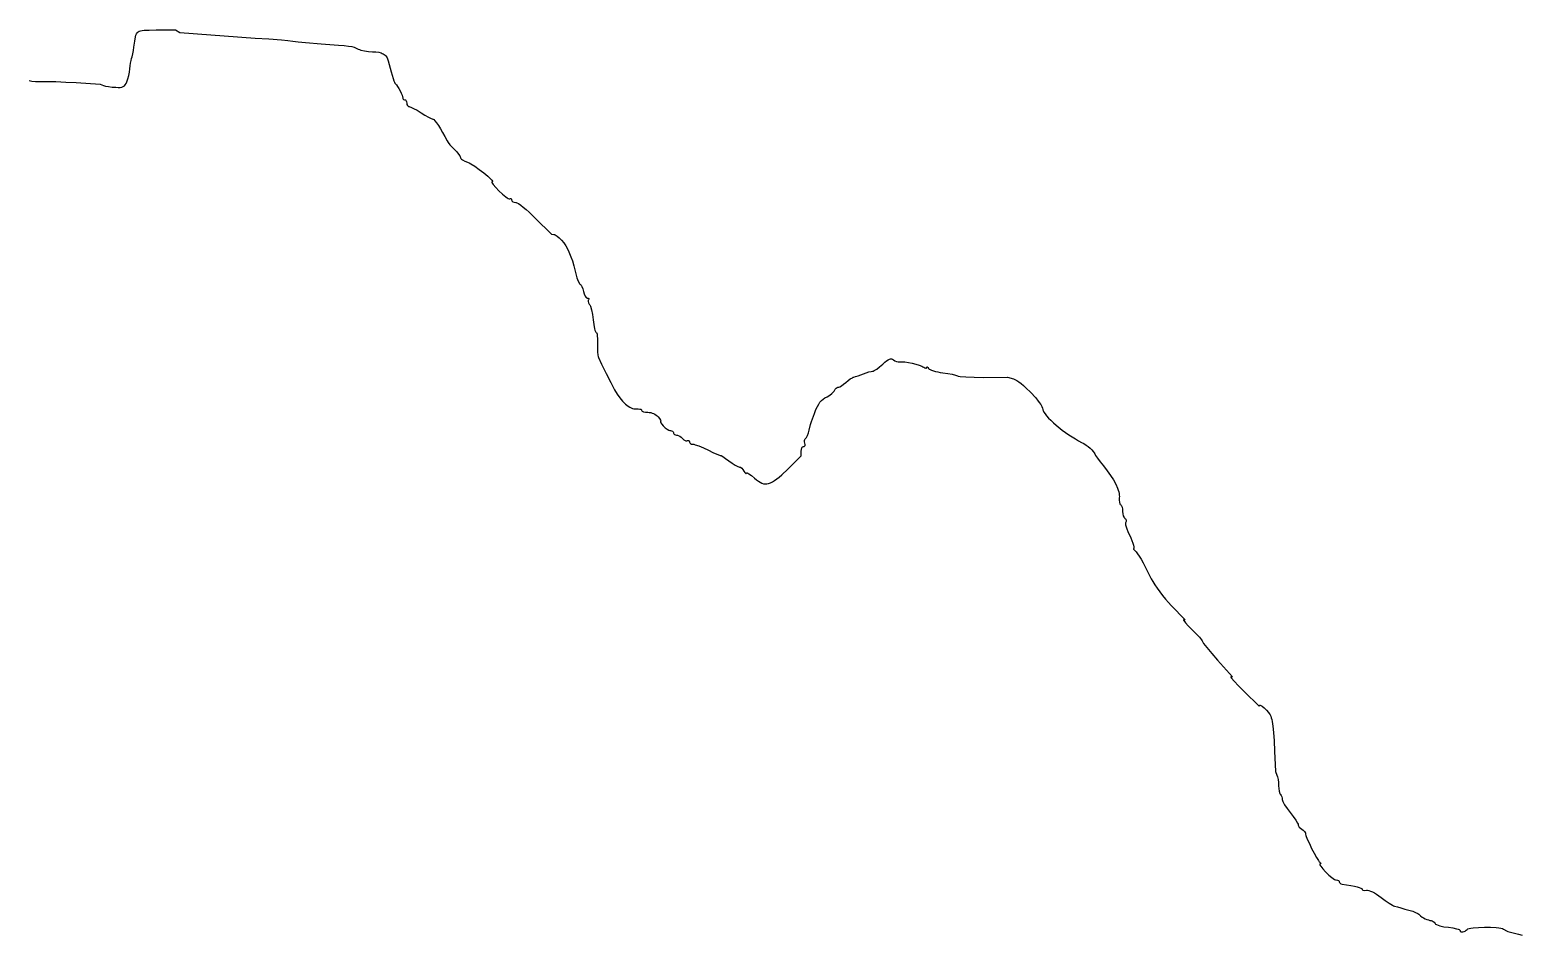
# Model space of a CAD drawing. Extents: x -20.7 to -3.4, y 4.4 to 16.8.
# Drawn here: x -16.278 to -12.048, y 4.479 to 7.046 of the extents above; entities that cross this region are included whole.
import ezdxf

# ---------------------------------------------------------------- set-up
doc = ezdxf.new("R2010")
doc.units = 0
doc.header["$MEASUREMENT"] = 0
doc.layers.add('LAYER_1', color=18, linetype='CONTINUOUS')

msp = doc.modelspace()

# ---------------------------------------------------------------- linework, layer by layer
at = {"layer": 'LAYER_1', "color": 7}
for p, q in [((-15.9797, 7.0138), (-15.9776, 7.0263)), ((-15.9776, 7.0263), (-15.9763, 7.031)), ((-15.9763, 7.031), (-15.9747, 7.035)), ((-15.9747, 7.035), (-15.9728, 7.0381)), ((-15.9728, 7.0381), (-15.9703, 7.0406)), ((-15.9703, 7.0406), (-15.9672, 7.0425)), ((-15.9672, 7.0425), (-15.9633, 7.0438)), ((-15.9633, 7.0438), (-15.9586, 7.0447)), ((-15.9586, 7.0447), (-15.953, 7.0453)), ((-15.953, 7.0453), (-15.9385, 7.0458)), ((-15.9385, 7.0458), (-15.9189, 7.0459)), ((-15.9189, 7.0459), (-15.8645, 7.0464)), ((-15.8645, 7.0464), (-15.8516, 7.0391)), ((-15.8516, 7.0391), (-15.6381, 7.0227)), ((-15.6381, 7.0227), (-15.5993, 7.0204)), ((-15.5993, 7.0204), (-15.5633, 7.0177)), ((-15.9871, 6.9702), (-15.9853, 6.9782)), ((-15.9853, 6.9782), (-15.9835, 6.9875)), ((-15.9835, 6.9875), (-15.982, 6.997)), ((-15.982, 6.997), (-15.9797, 7.0138)), ((-15.5633, 7.0177), (-15.5457, 7.0159)), ((-15.5457, 7.0159), (-15.5314, 7.0142)), ((-15.5314, 7.0142), (-15.516, 7.0124)), ((-15.516, 7.0124), (-15.4956, 7.0104)), ((-15.4956, 7.0104), (-15.4505, 7.0068)), ((-15.4505, 7.0068), (-15.402, 7.0033)), ((-15.402, 7.0033), (-15.3857, 7.0018)), ((-15.3857, 7.0018), (-15.3734, 7.0004)), ((-15.3734, 7.0004), (-15.3642, 6.9988)), ((-15.3642, 6.9988), (-15.3571, 6.9969)), ((-15.3571, 6.9969), (-15.3513, 6.9946)), ((-15.3513, 6.9946), (-15.3458, 6.9918)), ((-15.3458, 6.9918), (-15.3424, 6.9903)), ((-15.3424, 6.9903), (-15.3382, 6.9888)), ((-15.3382, 6.9888), (-15.328, 6.9864)), ((-15.328, 6.9864), (-15.3164, 6.9847)), ((-15.3164, 6.9847), (-15.3049, 6.9841)), ((-15.3049, 6.9841), (-15.2956, 6.9837)), ((-15.2956, 6.9837), (-15.2874, 6.9826)), ((-15.2874, 6.9826), (-15.2804, 6.9807)), ((-15.2804, 6.9807), (-15.2773, 6.9794)), ((-15.2773, 6.9794), (-15.2745, 6.9779)), ((-15.9938, 6.9355), (-15.993, 6.9439)), ((-15.993, 6.9439), (-15.9918, 6.9521)), ((-15.9918, 6.9521), (-15.9903, 6.9594)), ((-15.9903, 6.9594), (-15.9888, 6.9647)), ((-15.9888, 6.9647), (-15.9871, 6.9702)), ((-15.2745, 6.9779), (-15.2719, 6.9762)), ((-15.2719, 6.9762), (-15.2696, 6.9743)), ((-15.2696, 6.9743), (-15.2675, 6.9722)), ((-15.2675, 6.9722), (-15.2656, 6.9698)), ((-15.2656, 6.9698), (-15.264, 6.9672)), ((-15.264, 6.9672), (-15.2626, 6.9644)), ((-15.2626, 6.9644), (-15.2605, 6.958)), ((-15.2605, 6.958), (-15.2524, 6.9271)), ((-16.2791, 6.9028), (-16.276, 6.9019)), ((-16.276, 6.9019), (-16.2718, 6.9012)), ((-16.2718, 6.9012), (-16.261, 6.9002)), ((-16.261, 6.9002), (-16.2478, 6.9001)), ((-16.2478, 6.9001), (-16.2293, 6.9)), ((-16.2293, 6.9), (-16.2039, 6.8994)), ((-16.2039, 6.8994), (-16.175, 6.8982)), ((-16.175, 6.8982), (-16.146, 6.8966)), ((-16.146, 6.8966), (-16.078, 6.8924)), ((-16.0067, 6.8902), (-16.0044, 6.8941)), ((-16.0044, 6.8941), (-16.0022, 6.8991)), ((-16.0022, 6.8991), (-15.9994, 6.9072)), ((-15.9994, 6.9072), (-15.9968, 6.9168)), ((-15.9968, 6.9168), (-15.9949, 6.9267)), ((-15.9949, 6.9267), (-15.9938, 6.9355)), ((-15.2524, 6.9271), (-15.2469, 6.908)), ((-15.2469, 6.908), (-15.2449, 6.9019)), ((-15.2449, 6.9019), (-15.2431, 6.8977)), ((-15.2431, 6.8977), (-15.2416, 6.895)), ((-15.2416, 6.895), (-15.2402, 6.8935)), ((-15.2402, 6.8935), (-15.2372, 6.8905)), ((-16.078, 6.8924), (-16.0683, 6.8886)), ((-16.0683, 6.8886), (-16.0626, 6.887)), ((-16.0626, 6.887), (-16.0542, 6.8855)), ((-16.0542, 6.8855), (-16.0443, 6.8842)), ((-16.0443, 6.8842), (-16.0339, 6.8834)), ((-16.0339, 6.8834), (-16.0267, 6.8831)), ((-16.0267, 6.8831), (-16.0209, 6.8832)), ((-16.0209, 6.8832), (-16.0162, 6.8839)), ((-16.0162, 6.8839), (-16.0124, 6.8853)), ((-16.0124, 6.8853), (-16.0093, 6.8873)), ((-16.0093, 6.8873), (-16.0067, 6.8902)), ((-15.2372, 6.8905), (-15.2338, 6.8858)), ((-15.2338, 6.8858), (-15.2302, 6.8799)), ((-15.2302, 6.8799), (-15.2267, 6.8734)), ((-15.2267, 6.8734), (-15.2235, 6.8669)), ((-15.2235, 6.8669), (-15.2211, 6.861)), ((-15.2211, 6.861), (-15.2196, 6.8562)), ((-15.2196, 6.8562), (-15.2194, 6.8544)), ((-15.2194, 6.8544), (-15.2195, 6.8531)), ((-15.2195, 6.8531), (-15.2195, 6.8512)), ((-15.2195, 6.8512), (-15.2185, 6.8496)), ((-15.2185, 6.8496), (-15.2168, 6.8486)), ((-15.2168, 6.8486), (-15.2144, 6.8482)), ((-15.2144, 6.8482), (-15.2131, 6.848)), ((-15.2131, 6.848), (-15.2119, 6.8474)), ((-15.2119, 6.8474), (-15.2108, 6.8466)), ((-15.2108, 6.8466), (-15.2098, 6.8454)), ((-15.2098, 6.8454), (-15.2084, 6.8423)), ((-15.2084, 6.8423), (-15.2079, 6.8385)), ((-15.2079, 6.8385), (-15.2074, 6.8347)), ((-15.2074, 6.8347), (-15.206, 6.8317)), ((-15.206, 6.8317), (-15.205, 6.8305)), ((-15.205, 6.8305), (-15.2039, 6.8296)), ((-15.2039, 6.8296), (-15.2026, 6.829)), ((-15.2026, 6.829), (-15.2013, 6.8288)), ((-15.2013, 6.8288), (-15.1994, 6.8284)), ((-15.1994, 6.8284), (-15.1966, 6.8274)), ((-15.1966, 6.8274), (-15.1886, 6.8236)), ((-15.1886, 6.8236), (-15.1785, 6.8181)), ((-15.1785, 6.8181), (-15.1673, 6.8112)), ((-15.1673, 6.8112), (-15.1562, 6.8044)), ((-15.1562, 6.8044), (-15.1462, 6.7988)), ((-15.1462, 6.7988), (-15.1384, 6.7949)), ((-15.1384, 6.7949), (-15.1357, 6.7938)), ((-15.1357, 6.7938), (-15.1339, 6.7934)), ((-15.1339, 6.7934), (-15.1328, 6.7931)), ((-15.1328, 6.7931), (-15.1314, 6.7921)), ((-15.1314, 6.7921), (-15.1278, 6.7884)), ((-15.1278, 6.7884), (-15.1234, 6.7827)), ((-15.1234, 6.7827), (-15.1182, 6.7751)), ((-15.1182, 6.7751), (-15.1125, 6.766)), ((-15.1125, 6.766), (-15.1064, 6.7556)), ((-15.1064, 6.7556), (-15.1001, 6.7441)), ((-15.1001, 6.7441), (-15.0937, 6.7319)), ((-15.0937, 6.7319), (-15.0906, 6.727)), ((-15.0906, 6.727), (-15.0855, 6.7207)), ((-15.0855, 6.7207), (-15.0792, 6.7137)), ((-15.0792, 6.7137), (-15.0724, 6.707)), ((-15.0724, 6.707), (-15.066, 6.7005)), ((-15.066, 6.7005), (-15.0607, 6.6942)), ((-15.0607, 6.6942), (-15.0572, 6.6887)), ((-15.0572, 6.6887), (-15.0562, 6.6865)), ((-15.0562, 6.6865), (-15.0559, 6.6848)), ((-15.0559, 6.6848), (-15.0555, 6.6833)), ((-15.0555, 6.6833), (-15.0543, 6.6816)), ((-15.0543, 6.6816), (-15.0524, 6.6798)), ((-15.0524, 6.6798), (-15.0499, 6.6779)), ((-15.0499, 6.6779), (-15.0433, 6.6742)), ((-15.0433, 6.6742), (-15.0354, 6.6709)), ((-15.0354, 6.6709), (-15.0313, 6.6692)), ((-15.0313, 6.6692), (-15.0264, 6.6666)), ((-15.0264, 6.6666), (-15.0149, 6.6594)), ((-15.0149, 6.6594), (-15.0021, 6.6504)), ((-15.0021, 6.6504), (-14.9894, 6.6406)), ((-14.9894, 6.6406), (-14.9781, 6.6312)), ((-14.9781, 6.6312), (-14.9696, 6.6231)), ((-14.9696, 6.6231), (-14.9668, 6.6199)), ((-14.9668, 6.6199), (-14.9651, 6.6174)), ((-14.9665, 6.6152), (-14.9666, 6.6148)), ((-14.9666, 6.6148), (-14.9661, 6.6133)), ((-14.9661, 6.6153), (-14.9665, 6.6152)), ((-14.9653, 6.6155), (-14.9661, 6.6153)), ((-14.9661, 6.6133), (-14.9623, 6.6078)), ((-14.9648, 6.6159), (-14.9653, 6.6155)), ((-14.9651, 6.6174), (-14.9648, 6.6165)), ((-14.9648, 6.6165), (-14.9648, 6.6159)), ((-14.9623, 6.6078), (-14.9555, 6.5997)), ((-14.9555, 6.5997), (-14.9462, 6.5897)), ((-14.9462, 6.5897), (-14.936, 6.58)), ((-14.936, 6.58), (-14.9269, 6.5726)), ((-14.9269, 6.5726), (-14.923, 6.57)), ((-14.923, 6.57), (-14.9198, 6.5682)), ((-14.9198, 6.5682), (-14.9173, 6.5673)), ((-14.9173, 6.5673), (-14.9157, 6.5674)), ((-14.9157, 6.5674), (-14.9136, 6.5682)), ((-14.9136, 6.5682), (-14.9119, 6.5678)), ((-14.9119, 6.5678), (-14.9107, 6.5663)), ((-14.9107, 6.5663), (-14.9103, 6.5639)), ((-14.9103, 6.5639), (-14.9101, 6.5626)), ((-14.9101, 6.5626), (-14.9094, 6.5613)), ((-14.9094, 6.5613), (-14.9084, 6.5601)), ((-14.9084, 6.5601), (-14.9069, 6.5591)), ((-14.9069, 6.5591), (-14.9033, 6.5576)), ((-14.9033, 6.5576), (-14.8988, 6.5571)), ((-14.8988, 6.5571), (-14.8974, 6.5569)), ((-14.8974, 6.5569), (-14.8956, 6.5562)), ((-14.8956, 6.5562), (-14.8908, 6.5535)), ((-14.8908, 6.5535), (-14.8847, 6.5493)), ((-14.8847, 6.5493), (-14.8775, 6.5438)), ((-14.8775, 6.5438), (-14.8694, 6.5371)), ((-14.8694, 6.5371), (-14.8607, 6.5294)), ((-14.8607, 6.5294), (-14.8517, 6.5209)), ((-14.8517, 6.5209), (-14.8424, 6.5118)), ((-14.8424, 6.5118), (-14.7975, 6.4665)), ((-14.7975, 6.4665), (-14.7908, 6.4664)), ((-14.7908, 6.4664), (-14.7888, 6.4661)), ((-14.7888, 6.4661), (-14.7864, 6.4651)), ((-14.7864, 6.4651), (-14.7811, 6.4616)), ((-14.7811, 6.4616), (-14.7751, 6.4564)), ((-14.7751, 6.4564), (-14.7688, 6.4497)), ((-14.7688, 6.4497), (-14.7625, 6.4421)), ((-14.7625, 6.4421), (-14.7567, 6.4338)), ((-14.7567, 6.4338), (-14.7517, 6.4254)), ((-14.7517, 6.4254), (-14.7478, 6.4173)), ((-14.7478, 6.4173), (-14.7419, 6.4026)), ((-14.7419, 6.4026), (-14.7378, 6.3909)), ((-14.7378, 6.3909), (-14.7338, 6.3768)), ((-14.7338, 6.3768), (-14.7282, 6.3549)), ((-14.7282, 6.3549), (-14.7249, 6.343)), ((-14.7249, 6.343), (-14.7214, 6.3332)), ((-14.7214, 6.3332), (-14.7182, 6.3266)), ((-14.7182, 6.3266), (-14.7168, 6.3248)), ((-14.7168, 6.3248), (-14.7157, 6.3242)), ((-14.7157, 6.3242), (-14.7146, 6.3238)), ((-14.7146, 6.3238), (-14.7134, 6.3227)), ((-14.7134, 6.3227), (-14.711, 6.3185)), ((-14.711, 6.3185), (-14.7086, 6.3123)), ((-14.7086, 6.3123), (-14.7065, 6.3048)), ((-14.7065, 6.3048), (-14.7043, 6.2973)), ((-14.7043, 6.2973), (-14.7015, 6.2911)), ((-14.7015, 6.2911), (-14.6999, 6.2887)), ((-14.6999, 6.2887), (-14.6983, 6.2869)), ((-14.6983, 6.2869), (-14.6967, 6.2858)), ((-14.6967, 6.2858), (-14.6952, 6.2854)), ((-14.6952, 6.2854), (-14.6928, 6.285)), ((-14.6932, 6.2801), (-14.6936, 6.2788)), ((-14.6936, 6.2788), (-14.6935, 6.2757)), ((-14.6935, 6.2757), (-14.6922, 6.2722)), ((-14.6925, 6.2811), (-14.6932, 6.2801)), ((-14.6928, 6.285), (-14.6915, 6.2841)), ((-14.6914, 6.2828), (-14.6925, 6.2811)), ((-14.6922, 6.2722), (-14.6899, 6.2686)), ((-14.6915, 6.2841), (-14.6913, 6.2835)), ((-14.6913, 6.2835), (-14.6914, 6.2828)), ((-14.6899, 6.2686), (-14.6884, 6.2662)), ((-14.6884, 6.2662), (-14.6869, 6.2626)), ((-14.6869, 6.2626), (-14.684, 6.2522)), ((-14.684, 6.2522), (-14.6813, 6.239)), ((-14.6813, 6.239), (-14.6793, 6.2244)), ((-14.6793, 6.2244), (-14.6775, 6.2104)), ((-14.6775, 6.2104), (-14.6752, 6.1989)), ((-14.6752, 6.1989), (-14.674, 6.1945)), ((-14.674, 6.1945), (-14.6728, 6.1912)), ((-14.6728, 6.1912), (-14.6716, 6.1891)), ((-14.6716, 6.1891), (-14.6705, 6.1883)), ((-14.6705, 6.1883), (-14.6695, 6.1877)), ((-14.6695, 6.1877), (-14.6686, 6.1859)), ((-14.6686, 6.1859), (-14.6679, 6.1831)), ((-14.6679, 6.1831), (-14.6673, 6.1793)), ((-14.6673, 6.1793), (-14.6667, 6.1695)), ((-14.6669, 6.1576), (-14.6671, 6.1449)), ((-14.6671, 6.1449), (-14.6666, 6.1331)), ((-14.6667, 6.1695), (-14.6669, 6.1576)), ((-14.6666, 6.1331), (-14.6655, 6.1234)), ((-14.6655, 6.1234), (-14.6648, 6.1198)), ((-14.6648, 6.1198), (-14.664, 6.1172)), ((-14.664, 6.1172), (-14.6549, 6.0982)), ((-14.6549, 6.0982), (-14.6421, 6.0722)), ((-13.8745, 6.0843), (-13.8661, 6.0906)), ((-13.8661, 6.0906), (-13.8572, 6.0984)), ((-13.8572, 6.0984), (-13.8514, 6.1037)), ((-13.8514, 6.1037), (-13.8464, 6.1078)), ((-13.8464, 6.1078), (-13.8421, 6.1108)), ((-13.8421, 6.1108), (-13.8384, 6.1127)), ((-13.8384, 6.1127), (-13.8352, 6.1136)), ((-13.8352, 6.1136), (-13.8323, 6.1136)), ((-13.8323, 6.1136), (-13.8296, 6.1127)), ((-13.8296, 6.1127), (-13.8269, 6.1109)), ((-13.8269, 6.1109), (-13.8228, 6.1081)), ((-13.8228, 6.1081), (-13.8181, 6.1061)), ((-13.8181, 6.1061), (-13.8134, 6.1049)), ((-13.8134, 6.1049), (-13.8113, 6.1048)), ((-13.8113, 6.1048), (-13.8094, 6.1049)), ((-13.8094, 6.1049), (-13.8031, 6.1052)), ((-13.8031, 6.1052), (-13.7945, 6.1045)), ((-13.7945, 6.1045), (-13.7844, 6.103)), ((-13.7844, 6.103), (-13.7737, 6.1009)), ((-13.7737, 6.1009), (-13.7632, 6.0983)), ((-13.7632, 6.0983), (-13.7537, 6.0954)), ((-13.7537, 6.0954), (-13.746, 6.0925)), ((-13.746, 6.0925), (-13.7431, 6.0911)), ((-13.7431, 6.0911), (-13.741, 6.0897)), ((-13.7328, 6.0889), (-13.7324, 6.0904)), ((-13.7324, 6.0904), (-13.7319, 6.0906)), ((-13.7319, 6.0906), (-13.7312, 6.0905)), ((-13.7312, 6.0905), (-13.7295, 6.089)), ((-14.6421, 6.0722), (-14.6287, 6.0459)), ((-13.9621, 6.0465), (-13.9558, 6.0518)), ((-13.9558, 6.0518), (-13.9494, 6.0565)), ((-13.9494, 6.0565), (-13.9435, 6.0599)), ((-13.9435, 6.0599), (-13.9411, 6.061)), ((-13.9411, 6.061), (-13.939, 6.0617)), ((-13.939, 6.0617), (-13.9342, 6.0629)), ((-13.9342, 6.0629), (-13.9275, 6.0651)), ((-13.9275, 6.0651), (-13.912, 6.0709)), ((-13.912, 6.0709), (-13.9043, 6.0738)), ((-13.9043, 6.0738), (-13.8969, 6.0762)), ((-13.8969, 6.0762), (-13.8905, 6.0778)), ((-13.8905, 6.0778), (-13.8861, 6.0784)), ((-13.8861, 6.0784), (-13.8842, 6.0788)), ((-13.8842, 6.0788), (-13.8815, 6.08)), ((-13.8815, 6.08), (-13.8745, 6.0843)), ((-13.741, 6.0897), (-13.7379, 6.0876)), ((-13.7379, 6.0876), (-13.7353, 6.0868)), ((-13.7353, 6.0868), (-13.7343, 6.0868)), ((-13.7343, 6.0868), (-13.7335, 6.0872)), ((-13.7335, 6.0872), (-13.733, 6.0879)), ((-13.733, 6.0879), (-13.7328, 6.0889)), ((-13.7295, 6.089), (-13.7275, 6.0863)), ((-13.7275, 6.0863), (-13.7257, 6.0845)), ((-13.7257, 6.0845), (-13.7227, 6.0828)), ((-13.7227, 6.0828), (-13.7185, 6.081)), ((-13.7185, 6.081), (-13.7135, 6.0793)), ((-13.7135, 6.0793), (-13.7076, 6.0777)), ((-13.7076, 6.0777), (-13.7012, 6.0763)), ((-13.7012, 6.0763), (-13.6943, 6.075)), ((-13.6943, 6.075), (-13.6871, 6.0741)), ((-13.6871, 6.0741), (-13.673, 6.0722)), ((-13.673, 6.0722), (-13.6605, 6.0699)), ((-13.6605, 6.0699), (-13.6509, 6.0675)), ((-13.6509, 6.0675), (-13.6476, 6.0663)), ((-13.6476, 6.0663), (-13.6456, 6.0653)), ((-13.6456, 6.0653), (-13.6429, 6.0643)), ((-13.6429, 6.0643), (-13.6377, 6.0634)), ((-13.6377, 6.0634), (-13.6211, 6.062)), ((-13.6211, 6.062), (-13.5981, 6.0611)), ((-13.5981, 6.0611), (-13.5712, 6.0608)), ((-13.5712, 6.0608), (-13.5033, 6.0612)), ((-13.5033, 6.0612), (-13.4865, 6.057)), ((-13.4865, 6.057), (-13.4822, 6.0553)), ((-13.4822, 6.0553), (-13.477, 6.0524)), ((-13.477, 6.0524), (-13.4711, 6.0484)), ((-13.4711, 6.0484), (-13.4648, 6.0435)), ((-14.6287, 6.0459), (-14.618, 6.0256)), ((-14.618, 6.0256), (-14.6109, 6.0136)), ((-14.6109, 6.0136), (-14.6032, 6.0027)), ((-14.0213, 6.0028), (-14.0149, 6.0061)), ((-14.0149, 6.0061), (-14.0078, 6.0102)), ((-14.0078, 6.0102), (-14.0015, 6.0149)), ((-14.0015, 6.0149), (-13.9966, 6.0197)), ((-13.9966, 6.0197), (-13.9949, 6.0219)), ((-13.9949, 6.0219), (-13.9938, 6.0239)), ((-13.9938, 6.0239), (-13.9919, 6.0275)), ((-13.9919, 6.0275), (-13.9893, 6.0304)), ((-13.9893, 6.0304), (-13.9863, 6.0324)), ((-13.9863, 6.0324), (-13.9848, 6.0329)), ((-13.9848, 6.0329), (-13.9833, 6.0331)), ((-13.9833, 6.0331), (-13.9816, 6.0334)), ((-13.9816, 6.0334), (-13.9795, 6.0341)), ((-13.9795, 6.0341), (-13.9742, 6.037)), ((-13.9742, 6.037), (-13.9682, 6.0413)), ((-13.9682, 6.0413), (-13.9621, 6.0465)), ((-13.4648, 6.0435), (-13.458, 6.0378)), ((-13.458, 6.0378), (-13.451, 6.0315)), ((-13.451, 6.0315), (-13.437, 6.0177)), ((-13.437, 6.0177), (-13.424, 6.0034)), ((-14.6032, 6.0027), (-14.5953, 5.9932)), ((-14.5953, 5.9932), (-14.5872, 5.9852)), ((-14.5872, 5.9852), (-14.5832, 5.9818)), ((-14.5832, 5.9818), (-14.5792, 5.9789)), ((-14.5792, 5.9789), (-14.5752, 5.9764)), ((-14.5752, 5.9764), (-14.5713, 5.9743)), ((-14.5713, 5.9743), (-14.5676, 5.9728)), ((-14.5676, 5.9728), (-14.5639, 5.9718)), ((-14.5639, 5.9718), (-14.5605, 5.9713)), ((-14.5605, 5.9713), (-14.5571, 5.9714)), ((-14.5571, 5.9714), (-14.5511, 5.9716)), ((-14.5511, 5.9716), (-14.5461, 5.9709)), ((-14.5461, 5.9709), (-14.5442, 5.9703)), ((-14.5442, 5.9703), (-14.5428, 5.9695)), ((-14.5428, 5.9695), (-14.5419, 5.9686)), ((-14.5419, 5.9686), (-14.5416, 5.9675)), ((-14.5416, 5.9675), (-14.5412, 5.9664)), ((-14.5412, 5.9664), (-14.5402, 5.9653)), ((-14.5402, 5.9653), (-14.5385, 5.9644)), ((-14.5385, 5.9644), (-14.5363, 5.9636)), ((-14.5363, 5.9636), (-14.5306, 5.9624)), ((-14.051, 5.9587), (-14.0467, 5.9694)), ((-14.0467, 5.9694), (-14.0428, 5.9781)), ((-14.0428, 5.9781), (-14.0391, 5.9851)), ((-14.0391, 5.9851), (-14.0354, 5.9908)), ((-14.0354, 5.9908), (-14.0313, 5.9954)), ((-14.0313, 5.9954), (-14.0267, 5.9993)), ((-14.0267, 5.9993), (-14.0213, 6.0028)), ((-13.424, 6.0034), (-13.4182, 5.9965)), ((-13.4182, 5.9965), (-13.4131, 5.9899)), ((-13.4131, 5.9899), (-13.4089, 5.9838)), ((-13.4089, 5.9838), (-13.4057, 5.9783)), ((-13.4057, 5.9783), (-13.4037, 5.9738)), ((-13.4037, 5.9738), (-13.403, 5.9701)), ((-13.403, 5.9701), (-13.4028, 5.9685)), ((-13.4028, 5.9685), (-13.4022, 5.9666)), ((-13.4022, 5.9666), (-13.4001, 5.9623)), ((-14.5306, 5.9624), (-14.5236, 5.9619)), ((-14.5236, 5.9619), (-14.5197, 5.9617)), ((-14.5197, 5.9617), (-14.5157, 5.9609)), ((-14.5157, 5.9609), (-14.5117, 5.9597)), ((-14.5117, 5.9597), (-14.5076, 5.9581)), ((-14.5076, 5.9581), (-14.5038, 5.9562)), ((-14.5038, 5.9562), (-14.5003, 5.954)), ((-14.5003, 5.954), (-14.4972, 5.9516)), ((-14.4972, 5.9516), (-14.4946, 5.949)), ((-14.4946, 5.949), (-14.4906, 5.944)), ((-14.4906, 5.944), (-14.488, 5.9398)), ((-14.4882, 5.9358), (-14.4883, 5.935)), ((-14.4883, 5.935), (-14.4872, 5.9322)), ((-14.4876, 5.936), (-14.4882, 5.9358)), ((-14.488, 5.9398), (-14.4869, 5.9371)), ((-14.487, 5.9363), (-14.4876, 5.936)), ((-14.4872, 5.9322), (-14.4843, 5.9281)), ((-14.4869, 5.9371), (-14.487, 5.9363)), ((-14.4843, 5.9281), (-14.4801, 5.9231)), ((-14.4801, 5.9231), (-14.4749, 5.9181)), ((-14.066, 5.9116), (-14.0621, 5.9275)), ((-14.0621, 5.9275), (-14.0598, 5.936)), ((-14.0598, 5.936), (-14.051, 5.9587)), ((-13.4001, 5.9623), (-13.3967, 5.9573)), ((-13.3967, 5.9573), (-13.3922, 5.9516)), ((-13.3922, 5.9516), (-13.3866, 5.9456)), ((-13.3866, 5.9456), (-13.3801, 5.9391)), ((-13.3801, 5.9391), (-13.3729, 5.9323)), ((-13.3729, 5.9323), (-13.365, 5.9254)), ((-13.365, 5.9254), (-13.3477, 5.9115)), ((-14.4749, 5.9181), (-14.4693, 5.914)), ((-14.4693, 5.914), (-14.464, 5.9112)), ((-14.464, 5.9112), (-14.4617, 5.9104)), ((-14.4617, 5.9104), (-14.4597, 5.9102)), ((-14.4597, 5.9102), (-14.4563, 5.9097)), ((-14.4563, 5.9097), (-14.4536, 5.9083)), ((-14.4536, 5.9083), (-14.4517, 5.9062)), ((-14.4517, 5.9062), (-14.4512, 5.905)), ((-14.4512, 5.905), (-14.451, 5.9037)), ((-14.451, 5.9037), (-14.4508, 5.9024)), ((-14.4508, 5.9024), (-14.4503, 5.9012)), ((-14.4503, 5.9012), (-14.4484, 5.8991)), ((-14.4484, 5.8991), (-14.4456, 5.8977)), ((-14.4456, 5.8977), (-14.4421, 5.8972)), ((-14.4421, 5.8972), (-14.4401, 5.897)), ((-14.4401, 5.897), (-14.438, 5.8965)), ((-14.438, 5.8965), (-14.4334, 5.8944)), ((-14.4334, 5.8944), (-14.429, 5.8913)), ((-14.429, 5.8913), (-14.4252, 5.8876)), ((-14.4252, 5.8876), (-14.4216, 5.8841)), ((-14.4216, 5.8841), (-14.4179, 5.8818)), ((-14.4179, 5.8818), (-14.416, 5.8812)), ((-14.416, 5.8812), (-14.4143, 5.8809)), ((-14.4143, 5.8809), (-14.4128, 5.881)), ((-14.4128, 5.881), (-14.4115, 5.8815)), ((-14.4115, 5.8815), (-14.4092, 5.8823)), ((-14.4092, 5.8823), (-14.4074, 5.882)), ((-14.4074, 5.882), (-14.4062, 5.8806)), ((-14.4062, 5.8806), (-14.4057, 5.8782)), ((-14.079, 5.8821), (-14.0781, 5.8851)), ((-14.079, 5.8783), (-14.079, 5.8821)), ((-14.0781, 5.8851), (-14.0773, 5.8863)), ((-14.0773, 5.8863), (-14.0763, 5.8872)), ((-14.0763, 5.8872), (-14.0752, 5.8883)), ((-14.0752, 5.8883), (-14.0739, 5.8901)), ((-14.0739, 5.8901), (-14.0711, 5.8957)), ((-14.0711, 5.8957), (-14.0684, 5.9032)), ((-14.0684, 5.9032), (-14.066, 5.9116)), ((-13.3477, 5.9115), (-13.3386, 5.9047)), ((-13.3386, 5.9047), (-13.3293, 5.8982)), ((-13.3293, 5.8982), (-13.32, 5.892)), ((-13.32, 5.892), (-13.3107, 5.8862)), ((-13.3107, 5.8862), (-13.3017, 5.8811)), ((-13.3017, 5.8811), (-13.293, 5.8766)), ((-14.4057, 5.8782), (-14.4055, 5.8768)), ((-14.4055, 5.8768), (-14.4049, 5.8755)), ((-14.4049, 5.8755), (-14.404, 5.8744)), ((-14.404, 5.8744), (-14.4028, 5.8734)), ((-14.4028, 5.8734), (-14.3996, 5.8719)), ((-14.3996, 5.8719), (-14.3958, 5.8714)), ((-14.3958, 5.8714), (-14.3931, 5.871)), ((-14.3931, 5.871), (-14.3893, 5.87)), ((-14.3893, 5.87), (-14.3789, 5.8663)), ((-14.3789, 5.8663), (-14.366, 5.8609)), ((-14.366, 5.8609), (-14.3521, 5.8542)), ((-14.3521, 5.8542), (-14.339, 5.8478)), ((-14.339, 5.8478), (-14.3281, 5.8429)), ((-14.3281, 5.8429), (-14.3207, 5.8401)), ((-14.3207, 5.8401), (-14.3187, 5.8395)), ((-14.3187, 5.8395), (-14.3179, 5.8397)), ((-14.3179, 5.8397), (-14.3173, 5.8398)), ((-14.3173, 5.8398), (-14.3158, 5.8393)), ((-14.3158, 5.8393), (-14.3107, 5.8363)), ((-14.3107, 5.8363), (-14.3031, 5.8312)), ((-14.1269, 5.8008), (-14.0887, 5.8385)), ((-14.0887, 5.8517), (-14.0882, 5.8568)), ((-14.0887, 5.8385), (-14.0887, 5.8517)), ((-14.0882, 5.8568), (-14.0866, 5.861)), ((-14.0866, 5.861), (-14.0856, 5.8626)), ((-14.0856, 5.8626), (-14.0843, 5.8638)), ((-14.0843, 5.8638), (-14.083, 5.8646)), ((-14.083, 5.8646), (-14.0816, 5.8649)), ((-14.0816, 5.8649), (-14.0802, 5.8651)), ((-14.0802, 5.8651), (-14.0791, 5.8656)), ((-14.0791, 5.8656), (-14.0782, 5.8665)), ((-14.078, 5.8744), (-14.079, 5.8783)), ((-14.0782, 5.8665), (-14.0776, 5.8677)), ((-14.0772, 5.8707), (-14.078, 5.8744)), ((-14.0776, 5.8677), (-14.0772, 5.8691)), ((-14.0772, 5.8691), (-14.0772, 5.8707)), ((-13.293, 5.8766), (-13.2865, 5.8731)), ((-13.2865, 5.8731), (-13.2801, 5.869)), ((-13.2801, 5.869), (-13.274, 5.8646)), ((-13.274, 5.8646), (-13.2685, 5.8601)), ((-13.2685, 5.8601), (-13.2637, 5.8555)), ((-13.2637, 5.8555), (-13.2598, 5.8511)), ((-13.2598, 5.8511), (-13.2571, 5.8471)), ((-13.2571, 5.8471), (-13.2557, 5.8436)), ((-13.2557, 5.8436), (-13.2535, 5.8394)), ((-13.2535, 5.8394), (-13.2481, 5.8317)), ((-14.3031, 5.8312), (-14.294, 5.8244)), ((-14.294, 5.8244), (-14.2845, 5.8175)), ((-14.2845, 5.8175), (-14.2756, 5.8119)), ((-14.2756, 5.8119), (-14.2685, 5.8081)), ((-14.2685, 5.8081), (-14.2659, 5.807)), ((-14.2659, 5.807), (-14.2641, 5.8067)), ((-14.2641, 5.8067), (-14.2627, 5.8064)), ((-14.2627, 5.8064), (-14.2611, 5.8058)), ((-14.2611, 5.8058), (-14.2576, 5.8033)), ((-14.2576, 5.8033), (-14.2541, 5.7997)), ((-14.2541, 5.7997), (-14.251, 5.7953)), ((-14.251, 5.7953), (-14.2484, 5.7914)), ((-14.1438, 5.7847), (-14.1269, 5.8008)), ((-13.2481, 5.8317), (-13.2404, 5.8215)), ((-13.2404, 5.8215), (-13.2312, 5.8099)), ((-13.2312, 5.8099), (-13.2204, 5.7961)), ((-13.2204, 5.7961), (-13.2109, 5.7827)), ((-14.2484, 5.7914), (-14.2463, 5.789)), ((-14.2463, 5.789), (-14.2454, 5.7884)), ((-14.2454, 5.7884), (-14.2448, 5.7883)), ((-14.2448, 5.7883), (-14.2444, 5.7887)), ((-14.2444, 5.7887), (-14.2442, 5.7895)), ((-14.2442, 5.7895), (-14.244, 5.79)), ((-14.244, 5.79), (-14.2437, 5.7902)), ((-14.2437, 5.7902), (-14.2423, 5.7901)), ((-14.2423, 5.7901), (-14.2401, 5.7892)), ((-14.2401, 5.7892), (-14.2373, 5.7875)), ((-14.2373, 5.7875), (-14.23, 5.7823)), ((-14.23, 5.7823), (-14.2211, 5.7749)), ((-14.2211, 5.7749), (-14.2156, 5.7703)), ((-14.2156, 5.7703), (-14.2103, 5.7664)), ((-14.2103, 5.7664), (-14.2053, 5.7633)), ((-14.2053, 5.7633), (-14.2005, 5.761)), ((-14.2005, 5.761), (-14.1957, 5.7594)), ((-14.1957, 5.7594), (-14.1909, 5.7587)), ((-14.1909, 5.7587), (-14.186, 5.7588)), ((-14.186, 5.7588), (-14.181, 5.7598)), ((-14.181, 5.7598), (-14.1757, 5.7617)), ((-14.1757, 5.7617), (-14.1702, 5.7644)), ((-14.1702, 5.7644), (-14.1643, 5.7681)), ((-14.1643, 5.7681), (-14.158, 5.7727)), ((-14.158, 5.7727), (-14.1512, 5.7782)), ((-14.1512, 5.7782), (-14.1438, 5.7847)), ((-13.2109, 5.7827), (-13.2028, 5.7699)), ((-13.2028, 5.7699), (-13.1962, 5.7578)), ((-13.1962, 5.7578), (-13.1912, 5.7466)), ((-13.1912, 5.7466), (-13.1893, 5.7413)), ((-13.1893, 5.7413), (-13.1878, 5.7363)), ((-13.1878, 5.7363), (-13.1867, 5.7315)), ((-13.1867, 5.7315), (-13.186, 5.7271)), ((-13.186, 5.719), (-13.1862, 5.7124)), ((-13.1862, 5.7124), (-13.1856, 5.7066)), ((-13.186, 5.7271), (-13.1858, 5.7229)), ((-13.1858, 5.7229), (-13.186, 5.719)), ((-13.1856, 5.7066), (-13.1842, 5.702)), ((-13.1842, 5.702), (-13.1832, 5.7004)), ((-13.1832, 5.7004), (-13.1821, 5.6994)), ((-13.1821, 5.6994), (-13.181, 5.6984)), ((-13.181, 5.6984), (-13.18, 5.6968)), ((-13.18, 5.6968), (-13.1782, 5.6924)), ((-13.1782, 5.6924), (-13.177, 5.6868)), ((-13.177, 5.6868), (-13.1766, 5.6805)), ((-13.1766, 5.6805), (-13.176, 5.6742)), ((-13.176, 5.6742), (-13.1746, 5.6684)), ((-13.1746, 5.6684), (-13.1725, 5.6638)), ((-13.1725, 5.6638), (-13.1713, 5.6622)), ((-13.1713, 5.6622), (-13.17, 5.661)), ((-13.17, 5.661), (-13.1687, 5.6601)), ((-13.1687, 5.6601), (-13.1677, 5.6589)), ((-13.1681, 5.6487), (-13.1683, 5.6462)), ((-13.1683, 5.6462), (-13.168, 5.6432)), ((-13.1675, 5.6504), (-13.1681, 5.6487)), ((-13.168, 5.6432), (-13.1674, 5.6397)), ((-13.1677, 5.6589), (-13.1665, 5.6562)), ((-13.1668, 5.6518), (-13.1675, 5.6504)), ((-13.1674, 5.6397), (-13.1651, 5.6318)), ((-13.1664, 5.6533), (-13.1668, 5.6518)), ((-13.1665, 5.6562), (-13.1664, 5.6533)), ((-13.1651, 5.6318), (-13.1615, 5.6234)), ((-13.1615, 5.6234), (-13.1536, 5.606)), ((-13.1536, 5.606), (-13.148, 5.5912)), ((-13.148, 5.5912), (-13.1461, 5.5852)), ((-13.1461, 5.5852), (-13.1451, 5.5804)), ((-13.1454, 5.5751), (-13.1457, 5.5741)), ((-13.1457, 5.5741), (-13.1449, 5.5725)), ((-13.145, 5.5759), (-13.1454, 5.5751)), ((-13.1451, 5.5804), (-13.1448, 5.577)), ((-13.1448, 5.577), (-13.145, 5.5759)), ((-13.1449, 5.5725), (-13.1433, 5.5706)), ((-13.1433, 5.5706), (-13.141, 5.5687)), ((-13.141, 5.5687), (-13.1378, 5.5657)), ((-13.1378, 5.5657), (-13.134, 5.5609)), ((-13.134, 5.5609), (-13.1295, 5.5542)), ((-13.1295, 5.5542), (-13.1242, 5.5456)), ((-13.1242, 5.5456), (-13.1182, 5.5348)), ((-13.1182, 5.5348), (-13.1114, 5.522)), ((-13.1114, 5.522), (-13.0952, 5.4897)), ((-13.0952, 5.4897), (-13.0909, 5.4817)), ((-13.0909, 5.4817), (-13.0854, 5.4727)), ((-13.0854, 5.4727), (-13.0788, 5.4629)), ((-13.0788, 5.4629), (-13.0714, 5.4527)), ((-13.0714, 5.4527), (-13.0634, 5.4423)), ((-13.0634, 5.4423), (-13.0551, 5.4322)), ((-13.0551, 5.4322), (-13.0467, 5.4225)), ((-13.0467, 5.4225), (-13.0384, 5.4136)), ((-13.0384, 5.4136), (-12.999, 5.3732)), ((-13.0041, 5.3731), (-13.0042, 5.3726)), ((-13.0042, 5.3726), (-13.0033, 5.371)), ((-13.0038, 5.3732), (-13.0041, 5.3731)), ((-12.999, 5.3732), (-13.0038, 5.3732)), ((-13.0033, 5.371), (-12.9986, 5.365)), ((-12.9986, 5.365), (-12.9903, 5.3561)), ((-12.9903, 5.3561), (-12.9794, 5.3452)), ((-12.9794, 5.3452), (-12.968, 5.3339)), ((-12.968, 5.3339), (-12.9587, 5.324)), ((-12.9587, 5.324), (-12.9524, 5.3164)), ((-12.9524, 5.3164), (-12.9507, 5.3138)), ((-12.9507, 5.3138), (-12.9501, 5.3122)), ((-12.9501, 5.3122), (-12.9493, 5.3102)), ((-12.9493, 5.3102), (-12.9467, 5.3065)), ((-12.9467, 5.3065), (-12.9375, 5.2946)), ((-12.9375, 5.2946), (-12.9239, 5.2783)), ((-12.9239, 5.2783), (-12.9073, 5.2594)), ((-12.9073, 5.2594), (-12.8644, 5.2115)), ((-12.869, 5.2115), (-12.8693, 5.2113)), ((-12.8693, 5.2113), (-12.8691, 5.2106)), ((-12.8691, 5.2106), (-12.8675, 5.2082)), ((-12.8644, 5.2115), (-12.869, 5.2115)), ((-12.8675, 5.2082), (-12.8599, 5.1993)), ((-12.8599, 5.1993), (-12.8476, 5.186)), ((-12.8476, 5.186), (-12.8316, 5.1699)), ((-12.8316, 5.1699), (-12.7896, 5.1283)), ((-12.7896, 5.1283), (-12.7869, 5.1311)), ((-12.7869, 5.1311), (-12.786, 5.1313)), ((-12.786, 5.1313), (-12.7846, 5.1308)), ((-12.7846, 5.1308), (-12.7804, 5.1281)), ((-12.7804, 5.1281), (-12.7748, 5.1234)), ((-12.7748, 5.1234), (-12.7685, 5.1172)), ((-12.7685, 5.1172), (-12.7629, 5.1107)), ((-12.7629, 5.1107), (-12.7605, 5.1073)), ((-12.7605, 5.1073), (-12.7584, 5.1038)), ((-12.7584, 5.1038), (-12.7565, 5.1)), ((-12.7565, 5.1), (-12.7549, 5.0958)), ((-12.7549, 5.0958), (-12.7535, 5.0909)), ((-12.7535, 5.0909), (-12.7522, 5.0854)), ((-12.7522, 5.0854), (-12.7501, 5.0718)), ((-12.7501, 5.0718), (-12.7484, 5.0539)), ((-12.7484, 5.0539), (-12.7469, 5.0307)), ((-12.7469, 5.0307), (-12.7454, 5.0012)), ((-12.7454, 5.0012), (-12.7426, 4.943)), ((-12.7426, 4.943), (-12.7387, 4.9333)), ((-12.7387, 4.9333), (-12.7371, 4.9279)), ((-12.7371, 4.9279), (-12.7357, 4.9204)), ((-12.7357, 4.9204), (-12.7346, 4.9118)), ((-12.7346, 4.9118), (-12.7341, 4.9031)), ((-12.7341, 4.9031), (-12.7334, 4.8948)), ((-12.7334, 4.8948), (-12.7322, 4.8872)), ((-12.7322, 4.8872), (-12.7305, 4.8813)), ((-12.7305, 4.8813), (-12.7295, 4.8792)), ((-12.7295, 4.8792), (-12.7286, 4.8778)), ((-12.7286, 4.8778), (-12.7267, 4.8752)), ((-12.7267, 4.8752), (-12.7251, 4.8717)), ((-12.7251, 4.8717), (-12.7241, 4.8677)), ((-12.7241, 4.8677), (-12.7237, 4.8638)), ((-12.7237, 4.8638), (-12.7232, 4.8614)), ((-12.7232, 4.8614), (-12.7219, 4.858)), ((-12.7219, 4.858), (-12.7171, 4.8492)), ((-12.7171, 4.8492), (-12.7099, 4.8384)), ((-12.7099, 4.8384), (-12.7011, 4.827)), ((-12.7011, 4.827), (-12.6923, 4.8157)), ((-12.6923, 4.8157), (-12.6851, 4.8054)), ((-12.6851, 4.8054), (-12.6802, 4.7972)), ((-12.6802, 4.7972), (-12.6789, 4.7942)), ((-12.6789, 4.7942), (-12.6784, 4.7923)), ((-12.6784, 4.7923), (-12.6782, 4.7907)), ((-12.6782, 4.7907), (-12.6776, 4.789)), ((-12.6776, 4.789), (-12.6754, 4.7855)), ((-12.6754, 4.7855), (-12.6721, 4.7822)), ((-12.6721, 4.7822), (-12.6681, 4.7794)), ((-12.6681, 4.7794), (-12.6641, 4.7767)), ((-12.6641, 4.7767), (-12.6609, 4.7736)), ((-12.6609, 4.7736), (-12.6587, 4.7705)), ((-12.6587, 4.7705), (-12.658, 4.7691)), ((-12.658, 4.7691), (-12.6578, 4.7678)), ((-12.6578, 4.7678), (-12.6575, 4.7654)), ((-12.6575, 4.7654), (-12.6564, 4.7618)), ((-12.6564, 4.7618), (-12.6525, 4.7518)), ((-12.6525, 4.7518), (-12.6468, 4.7392)), ((-12.6468, 4.7392), (-12.6402, 4.7253)), ((-12.6402, 4.7253), (-12.6331, 4.7117)), ((-12.6331, 4.7117), (-12.6265, 4.6996)), ((-12.6265, 4.6996), (-12.6209, 4.6906)), ((-12.6209, 4.6906), (-12.6187, 4.6876)), ((-12.6187, 4.6876), (-12.617, 4.686)), ((-12.6171, 4.681), (-12.6174, 4.6806)), ((-12.6174, 4.6806), (-12.6173, 4.6793)), ((-12.6173, 4.6793), (-12.6163, 4.6772)), ((-12.6166, 4.6811), (-12.6171, 4.681)), ((-12.617, 4.686), (-12.6149, 4.6841)), ((-12.6147, 4.6815), (-12.6166, 4.6811)), ((-12.6163, 4.6772), (-12.6145, 4.6744)), ((-12.6149, 4.6841), (-12.6141, 4.6825)), ((-12.6142, 4.682), (-12.6147, 4.6815)), ((-12.6145, 4.6744), (-12.6088, 4.6672)), ((-12.6141, 4.6825), (-12.6142, 4.682)), ((-12.6088, 4.6672), (-12.6008, 4.6584)), ((-12.6008, 4.6584), (-12.5916, 4.6496)), ((-12.5916, 4.6496), (-12.5828, 4.6424)), ((-12.5828, 4.6424), (-12.5789, 4.6396)), ((-12.5789, 4.6396), (-12.5754, 4.6375)), ((-12.5754, 4.6375), (-12.5725, 4.6362)), ((-12.5725, 4.6362), (-12.5704, 4.6357)), ((-12.5704, 4.6357), (-12.5671, 4.6353)), ((-12.5671, 4.6353), (-12.5644, 4.6341)), ((-12.5644, 4.6341), (-12.5626, 4.6324)), ((-12.5626, 4.6324), (-12.5621, 4.6314)), ((-12.5621, 4.6314), (-12.562, 4.6303)), ((-12.562, 4.6303), (-12.5613, 4.6281)), ((-12.5613, 4.6281), (-12.5596, 4.6262)), ((-12.5596, 4.6262), (-12.557, 4.6247)), ((-12.557, 4.6247), (-12.5539, 4.6238)), ((-12.5539, 4.6238), (-12.5289, 4.6201)), ((-12.5289, 4.6201), (-12.5191, 4.6182)), ((-12.5191, 4.6182), (-12.5112, 4.6165)), ((-12.5112, 4.6165), (-12.5051, 4.6147)), ((-12.5051, 4.6147), (-12.5007, 4.6129)), ((-12.5007, 4.6129), (-12.4981, 4.6112)), ((-12.4981, 4.6112), (-12.4975, 4.6104)), ((-12.4975, 4.6104), (-12.4973, 4.6095)), ((-12.4973, 4.6095), (-12.497, 4.6085)), ((-12.497, 4.6085), (-12.4963, 4.6076)), ((-12.4963, 4.6076), (-12.4951, 4.6069)), ((-12.4951, 4.6069), (-12.4936, 4.6064)), ((-12.4936, 4.6064), (-12.4896, 4.606)), ((-12.4896, 4.606), (-12.4848, 4.6065)), ((-12.4848, 4.6065), (-12.4816, 4.6066)), ((-12.4816, 4.6066), (-12.4776, 4.6058)), ((-12.4776, 4.6058), (-12.4729, 4.6042)), ((-12.4729, 4.6042), (-12.4676, 4.6018)), ((-12.4676, 4.6018), (-12.4619, 4.5988)), ((-12.4619, 4.5988), (-12.4558, 4.5951)), ((-12.4558, 4.5951), (-12.4495, 4.5909)), ((-12.4495, 4.5909), (-12.4432, 4.5862)), ((-12.4432, 4.5862), (-12.4312, 4.5773)), ((-12.4312, 4.5773), (-12.4201, 4.5697)), ((-12.4201, 4.5697), (-12.4112, 4.5643)), ((-12.4112, 4.5643), (-12.4079, 4.5626)), ((-12.4079, 4.5626), (-12.4056, 4.5618)), ((-12.4056, 4.5618), (-12.3967, 4.5595)), ((-12.3967, 4.5595), (-12.3873, 4.5564)), ((-12.3873, 4.5564), (-12.3754, 4.5527)), ((-12.3754, 4.5527), (-12.3603, 4.5489)), ((-12.3603, 4.5489), (-12.3529, 4.5468)), ((-12.3529, 4.5468), (-12.3455, 4.5438)), ((-12.3455, 4.5438), (-12.3391, 4.5403)), ((-12.3391, 4.5403), (-12.3364, 4.5385)), ((-12.3364, 4.5385), (-12.3344, 4.5367)), ((-12.3344, 4.5367), (-12.3309, 4.5336)), ((-12.3309, 4.5336), (-12.3269, 4.5306)), ((-12.3269, 4.5306), (-12.3226, 4.528)), ((-12.3226, 4.528), (-12.3182, 4.5256)), ((-12.3182, 4.5256), (-12.3136, 4.5237)), ((-12.3136, 4.5237), (-12.3091, 4.5222)), ((-12.3091, 4.5222), (-12.3048, 4.5211)), ((-12.3048, 4.5211), (-12.3007, 4.5206)), ((-12.3007, 4.5206), (-12.2981, 4.5199)), ((-12.2981, 4.5199), (-12.2952, 4.5181)), ((-12.2952, 4.5181), (-12.2924, 4.5156)), ((-12.2924, 4.5156), (-12.2901, 4.5125)), ((-12.2901, 4.5125), (-12.2884, 4.5108)), ((-12.2884, 4.5108), (-12.2856, 4.5092)), ((-12.2856, 4.5092), (-12.2817, 4.5075)), ((-12.2817, 4.5075), (-12.2769, 4.506)), ((-12.2769, 4.506), (-12.2653, 4.5032)), ((-12.2653, 4.5032), (-12.2521, 4.5014)), ((-12.2521, 4.5014), (-12.2393, 4.4997)), ((-12.2393, 4.4997), (-12.2288, 4.4975)), ((-12.2288, 4.4975), (-12.2248, 4.4963)), ((-12.2248, 4.4963), (-12.2217, 4.495)), ((-12.2217, 4.495), (-12.2198, 4.4938)), ((-12.2198, 4.4938), (-12.2191, 4.4926)), ((-12.2191, 4.4926), (-12.2189, 4.4914)), ((-12.2189, 4.4914), (-12.2185, 4.4904)), ((-12.2185, 4.4904), (-12.2167, 4.4891)), ((-12.2167, 4.4891), (-12.2142, 4.4885)), ((-12.2142, 4.4885), (-12.2111, 4.4887)), ((-12.2111, 4.4887), (-12.2078, 4.4895)), ((-12.2078, 4.4895), (-12.2045, 4.4909)), ((-12.2045, 4.4909), (-12.2014, 4.493)), ((-12.2014, 4.493), (-12.1989, 4.4956)), ((-12.1989, 4.4956), (-12.197, 4.4969)), ((-12.197, 4.4969), (-12.1934, 4.4981)), ((-12.1934, 4.4981), (-12.1884, 4.4991)), ((-12.1884, 4.4991), (-12.1822, 4.4999)), ((-12.1822, 4.4999), (-12.1671, 4.5011)), ((-12.1671, 4.5011), (-12.1498, 4.5016)), ((-12.1498, 4.5016), (-12.1323, 4.5014)), ((-12.1323, 4.5014), (-12.1163, 4.5005)), ((-12.1163, 4.5005), (-12.1094, 4.4997)), ((-12.1094, 4.4997), (-12.1036, 4.4988)), ((-12.1036, 4.4988), (-12.099, 4.4977)), ((-12.099, 4.4977), (-12.096, 4.4965)), ((-12.096, 4.4965), (-12.0874, 4.4918)), ((-12.0874, 4.4918), (-12.0833, 4.49)), ((-12.0833, 4.49), (-12.08, 4.489)), ((-12.08, 4.489), (-12.0537, 4.4823)), ((-12.0537, 4.4823), (-12.0432, 4.4792))]:
    msp.add_line(p, q, dxfattribs=at)

doc.saveas('drawing.dxf')
